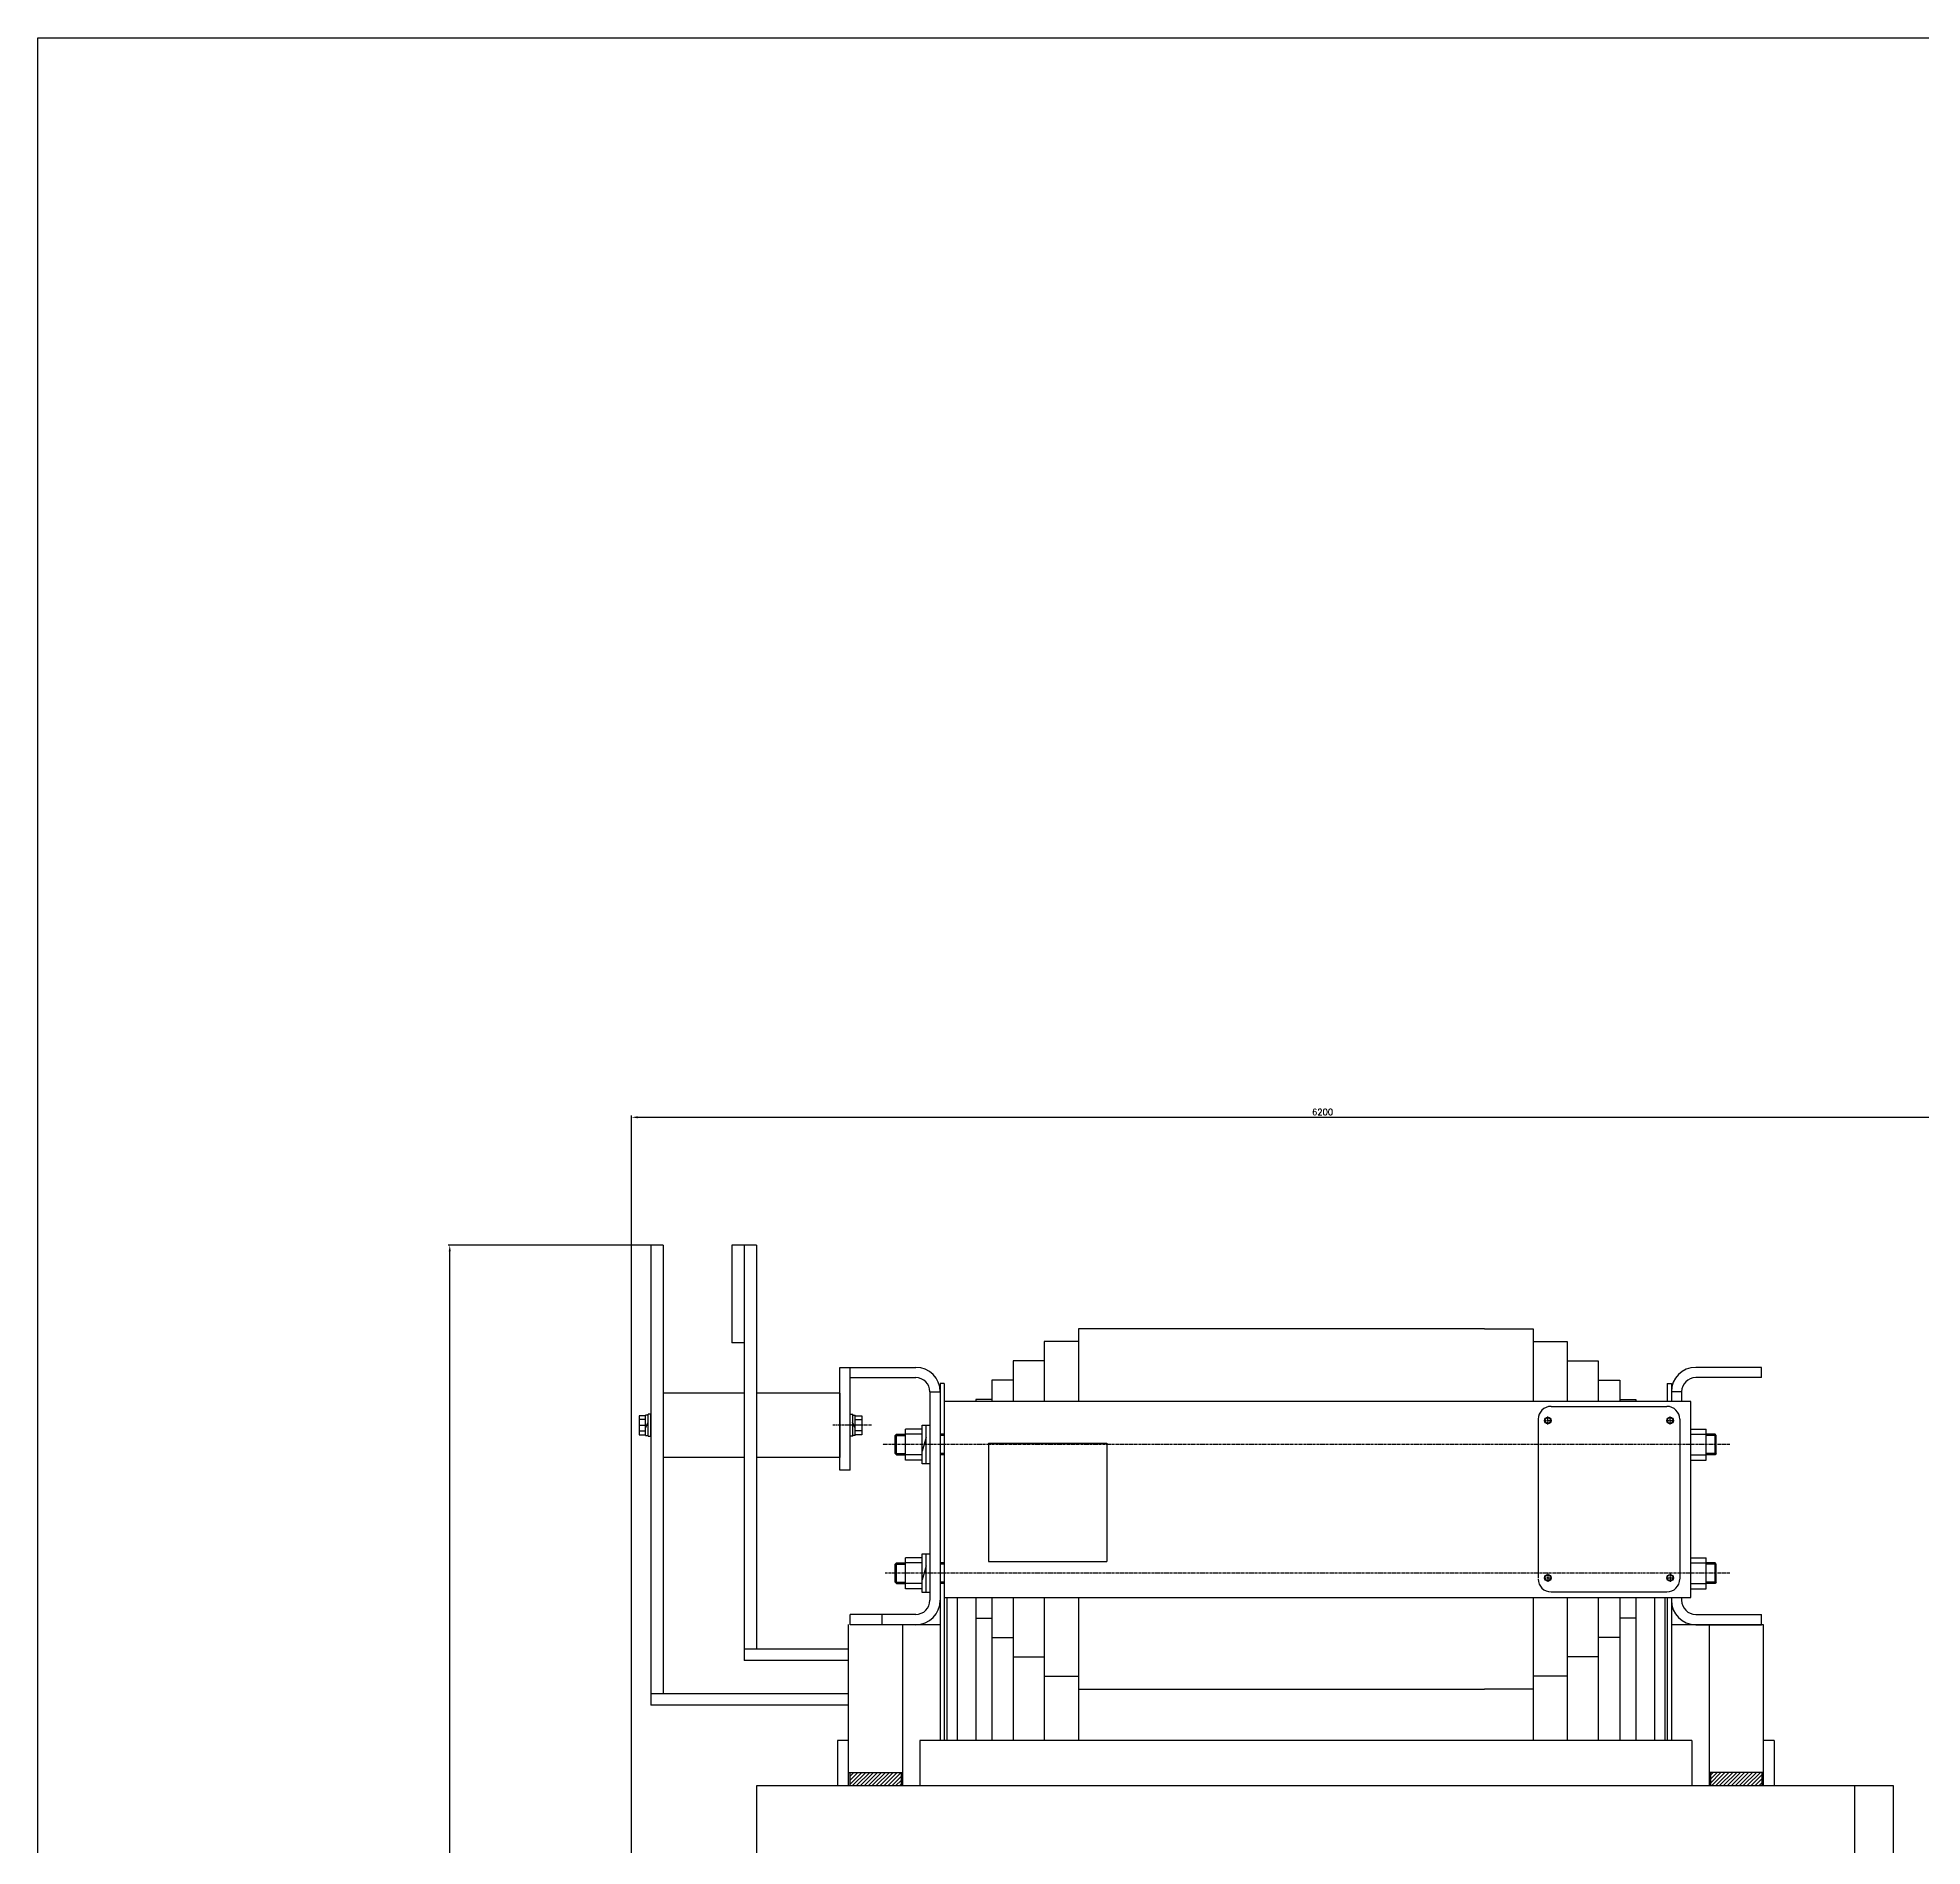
# Model space of a CAD drawing. Header units: millimetres. Extents: x 1341 to 37388, y -13954 to 1849.
# Drawn here: x 32658 to 33504, y -4402 to -3591 of the extents above; entities that cross this region are included whole.
import ezdxf

# ---------------------------------------------------------------- set-up
doc = ezdxf.new("R2010")
doc.units = ezdxf.units.MM
doc.linetypes.add('CENTER', pattern=[2, 1.25, -0.25, 0.25, -0.25])
for name, color, linetype in [('03', 4, 'Continuous'), ('04', 5, 'CENTER'), ('05', 6, 'Continuous'), ('11', 1, 'Continuous')]:
    doc.layers.add(name, color=color, linetype=linetype)
doc.styles.add('ROMANS', font='romans.shx')
doc.styles.get("Standard").update_dxf_attribs({"font": 'arial.ttf'})
doc.dimstyles.new('ISO-25', dxfattribs={"dimtxt": 2.5, "dimasz": 2.5, "dimexe": 1.25, "dimexo": 0.625, "dimtad": 1, "dimtxsty": 'Standard', "dimcen": 2.5, "dimadec": 0, "dimazin": 0, "dimtfac": 1, "dimtmove": 0, "dimatfit": 3, "dimfxl": 1, "dimarcsym": 0})

# ---------------------------------------------------------------- blocks, each defined once
blk = doc.blocks.new('*D71')
at = {"layer": '03', "color": 2, "lineweight": -2, "transparency": 16777216}
for p, q in [((32935.18, -4132.24), (32842.26, -4132.24)), ((32843.01, -5439.49), (32843.01, -4134.99)), ((32966.24, -5442.24), (32842.26, -5442.24))]:
    blk.add_line(p, q, dxfattribs=at)
at = {"layer": '03', "color": 2, "transparency": 16777216}
for points in [[(32842.55, -4134.99), (32843.47, -4134.99), (32843.01, -4132.24)], [(32842.55, -5439.49), (32843.47, -5439.49), (32843.01, -5442.24)]]:
    blk.add_solid(points, dxfattribs=at)
at = {"layer": 'Defpoints', "color": 0, "transparency": 16777216}
for p in [(32843.01, -4132.24), (32935.93, -4132.24), (32966.99, -5442.24)]:
    blk.add_point(p, dxfattribs=at)
at = {"layer": '03', "color": 3, "transparency": 16777216, "insert": (32840.64, -4787.24), "char_height": 2.75, "attachment_point": 5, "rotation": 90, "style": 'ROMANS'}
blk.add_mtext('13100', dxfattribs=at)
blk = doc.blocks.new('*D72')
at = {"layer": '03', "color": 2, "lineweight": -2, "transparency": 16777216}
for p, q in [((32924.51, -5349.13), (32924.51, -4074.16)), ((33544.51, -4785.26), (33544.51, -4074.16)), ((32927.26, -4074.91), (33541.76, -4074.91))]:
    blk.add_line(p, q, dxfattribs=at)
at = {"layer": '03', "color": 2, "transparency": 16777216}
for points in [[(32927.26, -4074.45), (32927.26, -4075.37), (32924.51, -4074.91)], [(33541.76, -4074.45), (33541.76, -4075.37), (33544.51, -4074.91)]]:
    blk.add_solid(points, dxfattribs=at)
at = {"layer": 'Defpoints', "color": 0, "transparency": 16777216}
for p in [(33544.51, -4074.91), (33544.51, -4786.01), (32924.51, -5349.88)]:
    blk.add_point(p, dxfattribs=at)
at = {"layer": '03', "color": 3, "transparency": 16777216, "insert": (33234.51, -4072.53), "char_height": 2.75, "attachment_point": 5, "style": 'ROMANS'}
blk.add_mtext('6200', dxfattribs=at)

msp = doc.modelspace()

# ---------------------------------------------------------------- hatches: boundary and pattern name
at = {"layer": '05'}
h = msp.add_hatch(dxfattribs=at)
h.set_pattern_fill('ANSI31', color=3, scale=10, style=0)
h.set_pattern_definition([(45, (35147.73, -6776.1635), (-0.8838835, 0.8838835), [])])
h.paths.add_polyline_path([(33022.42, -4374.7), (33045.51, -4374.7), (33045.51, -4368.81), (33022.42, -4368.81)])
h.paths.add_polyline_path([(33408.47, -4374.7), (33431.56, -4374.7), (33431.56, -4368.81), (33408.47, -4368.81)])
h.paths.add_polyline_path([(33045.51, -5162.27), (33022.42, -5162.27), (33022.42, -5168.15), (33045.51, -5168.15)])
h.paths.add_polyline_path([(33431.56, -5168.15), (33431.56, -5162.27), (33408.47, -5162.27), (33408.47, -5168.15)])

# ---------------------------------------------------------------- linework, layer by layer
at = {"layer": '03'}
for p, q in [((32933.18, -4132.24), (32933.18, -4338.56)), ((32938.68, -4132.24), (32933.18, -4132.24)), ((32938.68, -4132.24), (32938.68, -4333.56)), ((32969.6, -4132.24), (32969.6, -4176.12)), ((32975.11, -4132.24), (32969.6, -4132.24)), ((32975.11, -4132.24), (32975.11, -4318.56)), ((32980.61, -4132.24), (32975.11, -4132.24)), ((32980.61, -4132.24), (32980.61, -4313.56)), ((32975.11, -4176.12), (32969.6, -4176.12)), ((33017.99, -4187.08), (33022.61, -4187.08)), ((33017.99, -4233.27), (33017.99, -4187.08)), ((33022.61, -4233.27), (33022.61, -4187.08)), ((33022.61, -4187.08), (33052.05, -4187.08)), ((33022.61, -4191.7), (33052.05, -4191.7)), ((33431.37, -4187.08), (33401.93, -4187.08)), ((33431.37, -4191.7), (33401.93, -4191.7)), ((33431.37, -4191.7), (33431.37, -4187.08)), ((32975.11, -4198.63), (32938.68, -4198.63)), ((33017.99, -4198.63), (32980.61, -4198.63)), ((33017.99, -4198.63), (33017.99, -4227.49)), ((33058.4, -4198.05), (33058.4, -4291.57)), ((33058.4, -4198.05), (33063.02, -4198.05)), ((33063.02, -4194.3), (33063.02, -4354.49)), ((33064.85, -4194.3), (33063.02, -4194.3)), ((33063.02, -4198.05), (33063.02, -4291.57)), ((33064.85, -4194.3), (33064.85, -4217.1)), ((33389.13, -4194.3), (33389.13, -4202.45)), ((33389.13, -4194.3), (33390.96, -4194.3)), ((33390.96, -4194.3), (33390.96, -4202.45)), ((33390.96, -4198.05), (33390.96, -4202.45)), ((33395.58, -4198.05), (33390.96, -4198.05)), ((33395.58, -4198.05), (33395.58, -4202.45)), ((32927.98, -4208.8), (32927.98, -4217.32)), ((32930.87, -4208.8), (32927.98, -4208.8)), ((32930.87, -4217.61), (32930.87, -4208.52)), ((32932.02, -4208.52), (32930.87, -4208.52)), ((32932.02, -4217.97), (32932.02, -4208.15)), ((32933.18, -4208.15), (32932.02, -4208.15)), ((32933.18, -4217.97), (32933.18, -4208.15)), ((33022.61, -4217.97), (33022.61, -4208.15)), ((33022.61, -4208.15), (33023.77, -4208.15)), ((33023.77, -4217.97), (33023.77, -4208.15)), ((33023.77, -4208.52), (33024.92, -4208.52)), ((33024.92, -4217.61), (33024.92, -4208.52)), ((33024.92, -4208.8), (33027.81, -4208.8)), ((33027.81, -4208.8), (33027.81, -4217.32)), ((33399.74, -4202.45), (33064.85, -4202.45)), ((33064.85, -4202.45), (33064.85, -4290.31)), ((33337, -4204.58), (33388.95, -4204.58)), ((33399.74, -4290.31), (33399.74, -4202.45)), ((32930.87, -4210.54), (32927.98, -4210.54)), ((32927.98, -4213.06), (32930.87, -4213.06)), ((32927.98, -4215.59), (32930.87, -4215.59)), ((32927.98, -4217.32), (32930.87, -4217.32)), ((32930.87, -4214.43), (32932.05, -4211.64)), ((32930.87, -4217.61), (32932.02, -4217.61)), ((32932.02, -4217.97), (32933.18, -4217.97)), ((33023.77, -4217.97), (33022.61, -4217.97)), ((33024.92, -4214.43), (33023.73, -4211.64)), ((33024.92, -4217.61), (33023.77, -4217.61)), ((33024.92, -4210.54), (33027.81, -4210.54)), ((33027.81, -4213.06), (33024.92, -4213.06)), ((33027.81, -4215.59), (33024.92, -4215.59)), ((33027.81, -4217.32), (33024.92, -4217.32)), ((33042.85, -4217.68), (33043.43, -4217.1)), ((33042.85, -4225.76), (33042.85, -4217.68)), ((33042.85, -4217.68), (33047.43, -4217.68)), ((33043.43, -4226.34), (33043.43, -4217.1)), ((33043.43, -4217.1), (33047.43, -4217.1)), ((33054.94, -4214.79), (33047.43, -4214.79)), ((33047.43, -4228.65), (33047.43, -4214.79)), ((33054.94, -4217.1), (33047.43, -4217.1)), ((33054.94, -4230.38), (33054.94, -4213.06)), ((33054.94, -4213.06), (33058.4, -4213.06)), ((33056.67, -4230.38), (33056.67, -4213.06)), ((33058.4, -4213.06), (33058.4, -4230.38)), ((33064.85, -4217.1), (33063.02, -4217.1)), ((33064.85, -4217.68), (33063.02, -4217.68)), ((33331.22, -4210.36), (33331.22, -4281.72)), ((33394.72, -4210.36), (33394.72, -4281.93)), ((33399.74, -4214.79), (33406.54, -4214.79)), ((33399.74, -4217.1), (33406.54, -4217.1)), ((33406.54, -4228.65), (33406.54, -4214.79)), ((33410.55, -4217.1), (33406.54, -4217.1)), ((33411.13, -4217.68), (33406.54, -4217.68)), ((33411.13, -4217.68), (33410.55, -4217.1)), ((33410.55, -4226.34), (33410.55, -4217.1)), ((33411.13, -4225.76), (33411.13, -4217.68)), ((33042.85, -4225.76), (33043.43, -4226.34)), ((33042.85, -4225.76), (33047.43, -4225.76)), ((33043.43, -4226.34), (33047.43, -4226.34)), ((33054.94, -4226.34), (33047.43, -4226.34)), ((33056.71, -4218.43), (33054.94, -4224.7)), ((33064.85, -4225.76), (33063.02, -4225.76)), ((33064.85, -4226.34), (33063.02, -4226.34)), ((33064.85, -4226.34), (33064.85, -4244.23)), ((33084.65, -4221.06), (33137.76, -4221.06)), ((33084.65, -4221.06), (33084.65, -4274.17)), ((33137.76, -4221.06), (33137.76, -4274.17)), ((33399.74, -4226.34), (33406.54, -4226.34)), ((33411.13, -4225.76), (33406.54, -4225.76)), ((33410.55, -4226.34), (33406.54, -4226.34)), ((33411.13, -4225.76), (33410.55, -4226.34)), ((32975.11, -4227.49), (32938.68, -4227.49)), ((33017.99, -4227.49), (32980.61, -4227.49)), ((33022.61, -4233.27), (33017.99, -4233.27)), ((33054.94, -4228.65), (33047.43, -4228.65)), ((33058.4, -4230.38), (33054.94, -4230.38)), ((33399.74, -4228.65), (33406.54, -4228.65)), ((33058.4, -4241.93), (33058.4, -4259.24)), ((33064.85, -4256.93), (33064.85, -4274.83)), ((33042.85, -4275.41), (33043.43, -4274.83)), ((33042.85, -4283.49), (33042.85, -4275.41)), ((33042.85, -4275.41), (33047.43, -4275.41)), ((33043.43, -4284.07), (33043.43, -4274.83)), ((33043.43, -4274.83), (33047.43, -4274.83)), ((33054.94, -4272.52), (33047.43, -4272.52)), ((33047.43, -4286.38), (33047.43, -4272.52)), ((33054.94, -4274.83), (33047.43, -4274.83)), ((33054.94, -4288.11), (33054.94, -4270.79)), ((33054.94, -4270.79), (33058.4, -4270.79)), ((33056.71, -4276.16), (33054.94, -4282.43)), ((33056.67, -4288.11), (33056.67, -4270.79)), ((33058.4, -4270.79), (33058.4, -4288.11)), ((33064.85, -4274.83), (33063.02, -4274.83)), ((33064.85, -4275.41), (33063.02, -4275.41)), ((33084.65, -4274.17), (33137.76, -4274.17)), ((33399.74, -4272.52), (33406.54, -4272.52)), ((33399.74, -4274.83), (33406.54, -4274.83)), ((33406.54, -4286.38), (33406.54, -4272.52)), ((33410.55, -4274.83), (33406.54, -4274.83)), ((33411.13, -4275.41), (33406.54, -4275.41)), ((33411.13, -4275.41), (33410.55, -4274.83)), ((33410.55, -4284.07), (33410.55, -4274.83)), ((33411.13, -4283.49), (33411.13, -4275.41)), ((33042.85, -4283.49), (33043.43, -4284.07)), ((33042.85, -4283.49), (33047.43, -4283.49)), ((33043.43, -4284.07), (33047.43, -4284.07)), ((33054.94, -4284.07), (33047.43, -4284.07)), ((33064.85, -4283.49), (33063.02, -4283.49)), ((33064.85, -4284.07), (33063.02, -4284.07)), ((33064.85, -4284.07), (33064.85, -4354.49)), ((33399.74, -4284.07), (33406.54, -4284.07)), ((33411.13, -4283.49), (33406.54, -4283.49)), ((33410.55, -4284.07), (33406.54, -4284.07)), ((33411.13, -4283.49), (33410.55, -4284.07)), ((33054.94, -4286.38), (33047.43, -4286.38)), ((33058.4, -4288.11), (33054.94, -4288.11)), ((33064.85, -4290.31), (33399.74, -4290.31)), ((33337, -4287.82), (33388.95, -4287.82)), ((33389.13, -4290.31), (33389.13, -4354.49)), ((33390.96, -4290.31), (33390.96, -4291.57)), ((33390.96, -4290.31), (33390.96, -4354.49)), ((33395.58, -4290.31), (33395.58, -4291.57)), ((33399.74, -4286.38), (33406.54, -4286.38)), ((33021.77, -4302.43), (33021.77, -4374.7)), ((33022.61, -4302.54), (33022.61, -4297.92)), ((33052.05, -4297.92), (33022.61, -4297.92)), ((33063.02, -4302.54), (33022.61, -4302.54)), ((33052.05, -4302.54), (33022.61, -4302.54)), ((33037.04, -4302.54), (33037.04, -4297.92)), ((33046.02, -4302.54), (33046.02, -4374.7)), ((33390.96, -4302.43), (33432.21, -4302.43)), ((33401.93, -4297.92), (33431.37, -4297.92)), ((33401.93, -4302.54), (33431.37, -4302.54)), ((33407.96, -4302.43), (33407.96, -4374.7)), ((33431.37, -4302.54), (33431.37, -4297.92)), ((33432.21, -4302.43), (33432.21, -4374.7)), ((33021.77, -4313.56), (32975.11, -4313.56)), ((33021.77, -4318.56), (32975.11, -4318.56)), ((33021.77, -4333.56), (32933.18, -4333.56)), ((33021.77, -4338.56), (32933.18, -4338.56)), ((33021.77, -4354.49), (33016.88, -4354.49)), ((33016.88, -4354.49), (33016.88, -4374.7)), ((33400.13, -4354.49), (33053.85, -4354.49)), ((33053.85, -4354.49), (33053.85, -4374.7)), ((33400.13, -4354.49), (33400.13, -4374.7)), ((33437.1, -4354.49), (33432.21, -4354.49)), ((33437.1, -4354.49), (33437.1, -4374.7)), ((33021.77, -4368.81), (33046.02, -4368.81)), ((33432.21, -4368.81), (33407.96, -4368.81)), ((32980.8, -4374.7), (33490.5, -4374.7)), ((32980.8, -5162.27), (32980.8, -4374.7)), ((33473.18, -4374.7), (33473.18, -5162.27)), ((33490.5, -4374.7), (33490.5, -5162.27))]:
    msp.add_line(p, q, dxfattribs=at)
msp.add_lwpolyline([(32658.18, -3590.61), (37387.96, -3590.61), (37387.96, -5620.94), (32658.18, -5620.94)], close=True, dxfattribs=at)
for centre, radius in [((33335.55, -4210.93), 1.44), ((33335.55, -4210.94), 1.3), ((33390.39, -4210.93), 1.44), ((33390.39, -4210.94), 1.3), ((33335.55, -4281.47), 1.44), ((33335.55, -4281.47), 1.3), ((33390.39, -4281.47), 1.44), ((33390.39, -4281.47), 1.3)]:
    msp.add_circle(centre, radius, dxfattribs=at)
for centre, radius, start, end in [((33052.05, -4198.05), 10.97, 0, 90), ((33052.05, -4198.05), 6.35, 0, 90), ((33401.93, -4198.05), 10.97, 90, 180), ((33401.93, -4198.05), 6.35, 90, 180), ((33337, -4210.36), 5.77, 90, 180), ((33388.95, -4210.36), 5.77, 0, 90), ((33335.55, -4210.94), 0.216, 0, 180), ((33335.55, -4210.94), 0.216, 180, 0), ((33390.39, -4210.93), 0.216, 0, 180), ((33390.39, -4210.93), 0.216, 180, 0), ((33337, -4282.05), 5.77, 180, 270), ((33335.55, -4281.47), 0.216, 0, 180), ((33335.55, -4281.47), 0.216, 180, 0), ((33388.95, -4282.05), 5.77, 270, 0), ((33390.39, -4281.47), 0.216, 0, 180), ((33390.39, -4281.47), 0.216, 180, 0), ((33052.05, -4291.57), 10.97, 270, 0), ((33052.05, -4291.57), 6.35, 270, 0), ((33401.93, -4291.57), 10.97, 180, 270), ((33401.93, -4291.57), 6.35, 180, 270)]:
    msp.add_arc(centre, radius, start, end, dxfattribs=at)
at = {"layer": '04'}
for p, q in [((33335.55, -4212.75), (33335.55, -4209.12)), ((33390.39, -4212.75), (33390.39, -4209.12)), ((33333.73, -4210.94), (33337.37, -4210.94)), ((33388.57, -4210.94), (33392.21, -4210.94)), ((33417.19, -4221.72), (33037.15, -4221.72)), ((33417.19, -4279.45), (33038.27, -4279.45)), ((33333.73, -4281.47), (33337.37, -4281.47)), ((33335.55, -4279.65), (33335.55, -4283.29)), ((33388.57, -4281.47), (33392.21, -4281.47)), ((33390.39, -4279.65), (33390.39, -4283.29))]:
    msp.add_line(p, q, dxfattribs=at)
at = {"layer": '04', "linetype": 'CENTER'}
msp.add_line((33032.11, -4213.06), (33014.79, -4213.06), dxfattribs=at)
at = {"layer": '05', "color": 3}
for p, q in [((33022.42, -4368.81), (33022.42, -4374.7)), ((33045.51, -4368.81), (33045.51, -4374.7)), ((33408.47, -4368.81), (33408.47, -4374.7)), ((33431.56, -4368.81), (33431.56, -4374.7))]:
    msp.add_line(p, q, dxfattribs=at)
at = {"layer": '11'}
for p, q in [((33109.69, -4175.54), (33109.69, -4202.45)), ((33124.97, -4175.54), (33109.69, -4175.54)), ((33124.97, -4169.77), (33124.97, -4202.45)), ((33307.21, -4169.77), (33124.97, -4169.77)), ((33307.21, -4169.77), (33329.01, -4169.77)), ((33329.01, -4169.77), (33329.01, -4202.45)), ((33329.01, -4175.54), (33344.29, -4175.54)), ((33344.29, -4175.54), (33344.29, -4202.45)), ((33109.69, -4184.2), (33095.78, -4184.2)), ((33095.78, -4184.2), (33095.78, -4202.45)), ((33344.29, -4184.2), (33358.2, -4184.2)), ((33358.2, -4184.2), (33358.2, -4202.45)), ((33086.15, -4192.86), (33086.15, -4202.45)), ((33095.78, -4192.86), (33086.15, -4192.86)), ((33358.2, -4192.86), (33367.83, -4192.86)), ((33367.83, -4192.86), (33367.83, -4202.45)), ((33078.95, -4201.52), (33078.95, -4202.45)), ((33086.15, -4201.52), (33078.95, -4201.52)), ((33367.83, -4201.52), (33375.03, -4201.52)), ((33375.03, -4201.52), (33375.03, -4202.45)), ((33065.91, -4290.31), (33065.91, -4354.49)), ((33070.56, -4290.31), (33070.56, -4354.49)), ((33078.95, -4290.31), (33078.95, -4354.49)), ((33086.15, -4290.31), (33086.15, -4354.49)), ((33095.78, -4290.31), (33095.78, -4354.49)), ((33109.69, -4290.31), (33109.69, -4354.49)), ((33124.97, -4290.31), (33124.97, -4354.49)), ((33329.01, -4290.31), (33329.01, -4354.49)), ((33344.29, -4290.31), (33344.29, -4354.49)), ((33358.2, -4290.31), (33358.2, -4354.49)), ((33367.83, -4290.31), (33367.83, -4354.49)), ((33375.03, -4290.31), (33375.03, -4354.49)), ((33383.42, -4290.31), (33383.42, -4354.49)), ((33388.07, -4290.31), (33388.07, -4354.49)), ((33078.95, -4299.65), (33086.15, -4299.65)), ((33375.03, -4299.65), (33367.83, -4299.65)), ((33086.15, -4308.31), (33095.78, -4308.31)), ((33367.83, -4308.31), (33358.2, -4308.31)), ((33095.78, -4316.97), (33109.69, -4316.97)), ((33358.2, -4316.97), (33344.29, -4316.97)), ((33109.69, -4325.63), (33124.97, -4325.63)), ((33344.29, -4325.63), (33329.01, -4325.63)), ((33124.97, -4331.4), (33307.21, -4331.4)), ((33329.01, -4331.4), (33307.21, -4331.4))]:
    msp.add_line(p, q, dxfattribs=at)

# ---------------------------------------------------------------- dimensions: what is measured, and where the dimension line sits
at = {"layer": '03'}
dim = msp.add_linear_dim(base=(33544.51, -4074.91), p1=(32924.51, -5349.88), p2=(33544.51, -4786.01), dimstyle='ISO-25', override={"dimtxt": 2.75, "dimasz": 2.75, "dimexe": 0.75, "dimexo": 0.75, "dimgap": 1, "dimdec": 0, "dimlfac": 10, "dimtxsty": 'ROMANS', "dimclrd": 2, "dimclre": 2, "dimclrt": 3, "dimtdec": 0, "dimtix": 1, "dimtvp": 0.7}, dxfattribs=at)
dim.commit()
dim.dimension.update_dxf_attribs({"geometry": '*D72', "text_midpoint": (33234.51, -4072.53)})
dim = msp.add_linear_dim(base=(32843.01, -4132.24), p1=(32966.99, -5442.24), p2=(32935.93, -4132.24), angle=90, dimstyle='ISO-25', override={"dimtxt": 2.75, "dimasz": 2.75, "dimexe": 0.75, "dimexo": 0.75, "dimgap": 1, "dimdec": 0, "dimlfac": 10, "dimtxsty": 'ROMANS', "dimclrd": 2, "dimclre": 2, "dimclrt": 3, "dimtdec": 0, "dimtix": 1, "dimtvp": 0.7}, dxfattribs=at)
dim.commit()
dim.dimension.update_dxf_attribs({"geometry": '*D71', "text_midpoint": (32840.64, -4787.24)})

doc.saveas('drawing.dxf')
